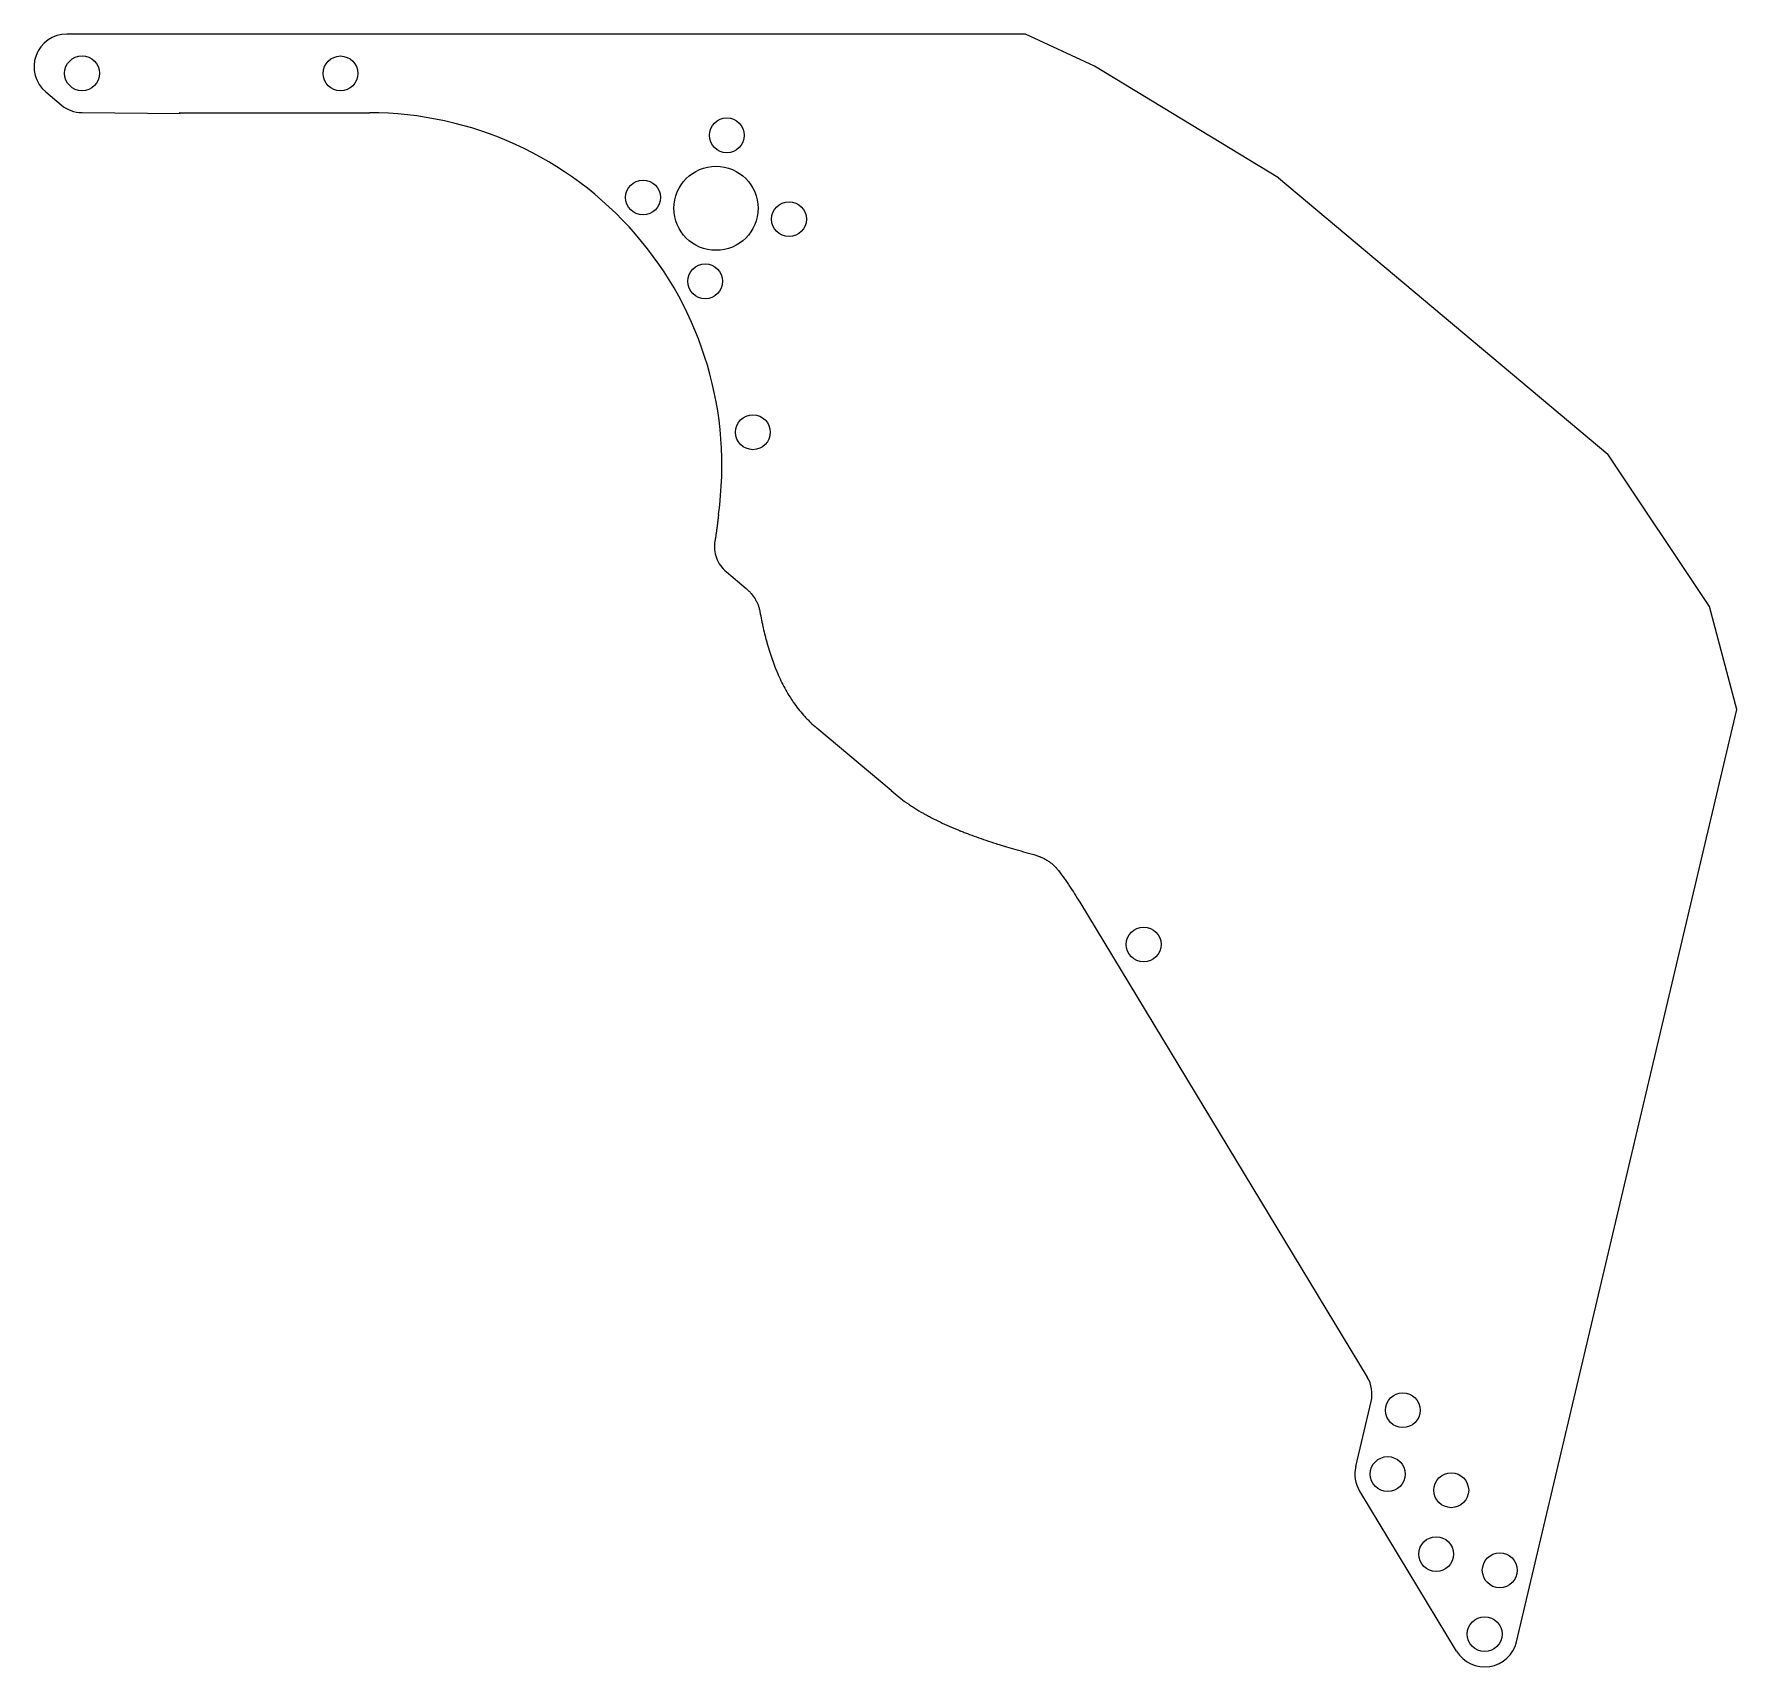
# Model space of a CAD drawing. Header units: millimetres. Extents: x 44 to 460, y 21 to 419.
import ezdxf

# ---------------------------------------------------------------- set-up
doc = ezdxf.new("R2010")
doc.units = ezdxf.units.MM

msp = doc.modelspace()

# ---------------------------------------------------------------- linework, layer by layer
at = {"color": 7, "linetype": 'Continuous', "lineweight": 15}
for p, q in [((286.12, 419.18), (52.3, 419.18)), ((302.99, 411.31), (286.12, 419.18)), ((347.87, 384.15), (302.99, 411.31)), ((47.16, 405.05), (50.93, 401.89)), ((56, 400.01), (79.94, 399.8)), ((79.73, 399.98), (126.1, 399.98)), ((79.94, 399.8), (79.73, 399.98)), ((347.87, 384.15), (428.21, 316.73)), ((453.06, 279.56), (428.21, 316.73)), ((213.18, 288.01), (218.04, 283.92)), ((459.71, 254.48), (453.06, 279.56)), ((405.95, 27.09), (459.71, 254.48)), ((253.42, 234.67), (235.24, 249.92)), ((299.4, 207.42), (369.54, 91.64)), ((366.73, 69.81), (370.48, 85.65)), ((391.32, 24.78), (367.68, 63.82))]:
    msp.add_line(p, q, dxfattribs=at)
for centre, radius in [((56, 409.6), 4.25), ((119.05, 409.58), 4.25), ((213.3, 394.48), 4.25), ((210.66, 376.68), 10.25), ((192.86, 379.32), 4.25), ((228.47, 374.03), 4.25), ((208.02, 358.87), 4.25), ((219.66, 322.06), 4.25), ((314.99, 197.13), 4.25), ((378.2, 83.54), 4.25), ((374.52, 67.97), 4.25), ((390.02, 64.02), 4.25), ((386.34, 48.45), 4.25), ((401.85, 44.5), 4.25), ((398.17, 28.93), 4.25)]:
    msp.add_circle(centre, radius, dxfattribs=at)
for centre, radius, start, end in [((52.3, 411.18), 8, 90, 230), ((56.07, 408.01), 8, 230, 269.4869), ((126.1, 313.98), 86, 351.9914, 90), ((362.69, 87.49), 8, 346.698, 31.2047), ((374.52, 67.97), 8, 166.698, 211.2047), ((398.17, 28.93), 8, 211.2047, 346.698)]:
    msp.add_arc(centre, radius, start, end, dxfattribs=at)
for points, knots in [([(211.27, 301.99), (211.23, 301.68), (211.17, 301.05), (211.06, 300.12), (210.95, 299.19), (210.82, 298.26), (210.69, 297.35), (210.55, 296.44), (210.45, 295.83), (210.4, 295.53)], [0, 0, 0, 0, 0.145102, 0.289431, 0.433002, 0.575829, 0.717928, 0.859313, 1, 1, 1, 1]), ([(210.4, 295.53), (210.16, 294.09), (210.29, 292.71), (211.27, 290.08), (212.06, 288.95), (213.18, 288.01)], [0, 0, 0, 0, 0.5, 0.5, 1, 1, 1, 1]), ([(218.04, 283.92), (218.27, 283.73), (218.48, 283.53), (218.77, 283.24), (218.87, 283.14), (219.05, 282.95), (219.13, 282.86), (219.57, 282.34), (219.89, 281.9), (220.33, 281.17), (220.46, 280.92), (220.71, 280.43), (220.81, 280.19), (220.97, 279.8), (221.01, 279.67), (221.08, 279.47), (221.1, 279.4), (221.13, 279.31), (221.14, 279.27), (221.16, 279.21), (221.17, 279.17), (221.24, 278.94), (221.3, 278.67), (221.37, 278.33)], [0, 0, 0, 0, 0.125, 0.125, 0.1875, 0.1875, 0.25, 0.25, 0.5, 0.5, 0.625, 0.625, 0.75, 0.75, 0.8125, 0.8125, 0.84375, 0.84375, 0.859375, 0.859375, 0.875, 0.875, 1, 1, 1, 1]), ([(221.37, 278.33), (221.5, 277.59), (221.64, 276.89), (221.84, 275.91), (221.91, 275.59), (222, 275.12), (222.04, 274.97), (222.09, 274.75), (222.1, 274.67), (222.13, 274.56), (222.14, 274.53), (222.15, 274.45), (222.16, 274.42), (222.32, 273.7), (222.48, 273.03), (222.73, 272.06), (222.81, 271.73), (222.94, 271.26), (222.98, 271.1), (223.05, 270.86), (223.07, 270.78), (223.11, 270.62), (223.13, 270.55), (223.54, 269.09), (223.96, 267.77), (224.63, 265.87), (224.87, 265.25), (225.23, 264.34), (225.35, 264.04), (225.53, 263.6), (225.6, 263.45), (225.69, 263.23), (225.72, 263.16), (225.78, 263.01), (225.81, 262.95), (226.42, 261.57), (227.04, 260.34), (228.03, 258.58), (228.36, 258.01), (228.89, 257.18), (229.07, 256.91), (229.34, 256.51), (229.43, 256.38), (229.61, 256.11), (229.7, 255.99), (230.19, 255.29), (230.6, 254.75), (231.45, 253.71), (231.87, 253.21), (232.56, 252.46), (232.79, 252.22), (233.14, 251.86), (233.26, 251.74), (233.44, 251.56), (233.5, 251.5), (233.59, 251.42), (233.62, 251.39), (233.68, 251.33), (233.71, 251.3), (234.16, 250.87), (234.66, 250.42), (235.24, 249.92)], [0, 0, 0, 0, 0.0625, 0.0625, 0.09375, 0.09375, 0.109375, 0.109375, 0.117188, 0.117188, 0.121094, 0.121094, 0.125, 0.125, 0.1875, 0.1875, 0.21875, 0.21875, 0.234375, 0.234375, 0.242188, 0.242188, 0.25, 0.25, 0.375, 0.375, 0.4375, 0.4375, 0.46875, 0.46875, 0.484375, 0.484375, 0.492188, 0.492188, 0.5, 0.5, 0.625, 0.625, 0.6875, 0.6875, 0.71875, 0.71875, 0.734375, 0.734375, 0.75, 0.75, 0.8125, 0.8125, 0.875, 0.875, 0.90625, 0.90625, 0.921875, 0.921875, 0.929688, 0.929688, 0.933594, 0.933594, 0.9375, 0.9375, 1, 1, 1, 1]), ([(253.42, 234.67), (254.06, 234.1), (254.68, 233.58), (255.86, 232.64), (256.51, 232.16), (257.26, 231.63), (257.34, 231.58), (257.5, 231.47), (257.58, 231.42), (257.82, 231.25), (257.98, 231.14), (258.47, 230.82), (258.8, 230.6), (259.82, 229.96), (260.52, 229.54), (261.29, 229.1), (261.32, 229.08), (261.4, 229.04), (261.44, 229.02), (261.56, 228.95), (261.64, 228.9), (261.89, 228.77), (262.05, 228.68), (262.54, 228.41), (262.88, 228.23), (263.9, 227.7), (264.6, 227.35), (266.76, 226.32), (268.29, 225.64), (269.95, 224.97), (269.99, 224.95), (270.07, 224.92), (270.11, 224.9), (270.24, 224.85), (270.33, 224.81), (270.59, 224.71), (270.76, 224.64), (271.28, 224.44), (271.64, 224.3), (272.71, 223.89), (273.45, 223.62), (275.71, 222.81), (277.29, 222.28), (278.99, 221.73), (279.03, 221.72), (279.11, 221.7), (279.15, 221.68), (279.28, 221.64), (279.36, 221.62), (279.62, 221.54), (279.79, 221.48), (280.31, 221.32), (280.66, 221.21), (281.74, 220.89), (282.48, 220.67), (284.79, 220), (286.43, 219.54), (288.17, 219.07)], [0, 0, 0, 0, 0.0625, 0.0625, 0.125, 0.125, 0.1328125, 0.1328125, 0.140625, 0.140625, 0.15625, 0.15625, 0.1875, 0.1875, 0.25, 0.25, 0.2539062, 0.2539062, 0.2578125, 0.2578125, 0.265625, 0.265625, 0.28125, 0.28125, 0.3125, 0.3125, 0.375, 0.375, 0.5, 0.5, 0.5039062, 0.5039062, 0.5078125, 0.5078125, 0.515625, 0.515625, 0.53125, 0.53125, 0.5625, 0.5625, 0.625, 0.625, 0.7499999, 0.7499999, 0.7539062, 0.7539062, 0.7578124, 0.7578124, 0.7656249, 0.7656249, 0.7812499, 0.7812499, 0.8124999, 0.8124999, 0.8749999, 0.8749999, 0.9999999, 0.9999999, 0.9999999, 0.9999999]), ([(288.17, 219.07), (288.49, 218.98), (288.8, 218.89), (289.23, 218.73), (289.37, 218.68), (289.57, 218.6), (289.64, 218.57), (289.77, 218.52), (289.83, 218.49), (290.18, 218.34), (290.46, 218.21), (291, 217.92), (291.26, 217.77), (291.8, 217.43), (292.05, 217.25), (292.54, 216.88), (292.77, 216.7), (293.11, 216.39), (293.22, 216.28), (293.39, 216.12), (293.44, 216.07), (293.52, 215.98), (293.55, 215.96), (293.6, 215.9), (293.63, 215.87), (293.82, 215.66), (294.01, 215.43), (294.24, 215.14)], [0, 0, 0, 0, 0.125, 0.125, 0.1875, 0.1875, 0.21875, 0.21875, 0.25, 0.25, 0.375, 0.375, 0.5, 0.5, 0.625, 0.625, 0.75, 0.75, 0.8125, 0.8125, 0.84375, 0.84375, 0.859375, 0.859375, 0.875, 0.875, 1, 1, 1, 1]), ([(294.24, 215.14), (294.74, 214.46), (295.21, 213.81), (295.88, 212.86), (296.1, 212.55), (296.52, 211.94), (296.72, 211.65), (297.74, 210.13), (298.56, 208.82), (299.4, 207.42)], [0, 0, 0, 0, 0.25, 0.25, 0.375, 0.375, 0.5, 0.5, 1, 1, 1, 1])]:
    msp.add_open_spline(points, degree=3, knots=knots, dxfattribs=at)

doc.saveas('drawing.dxf')
